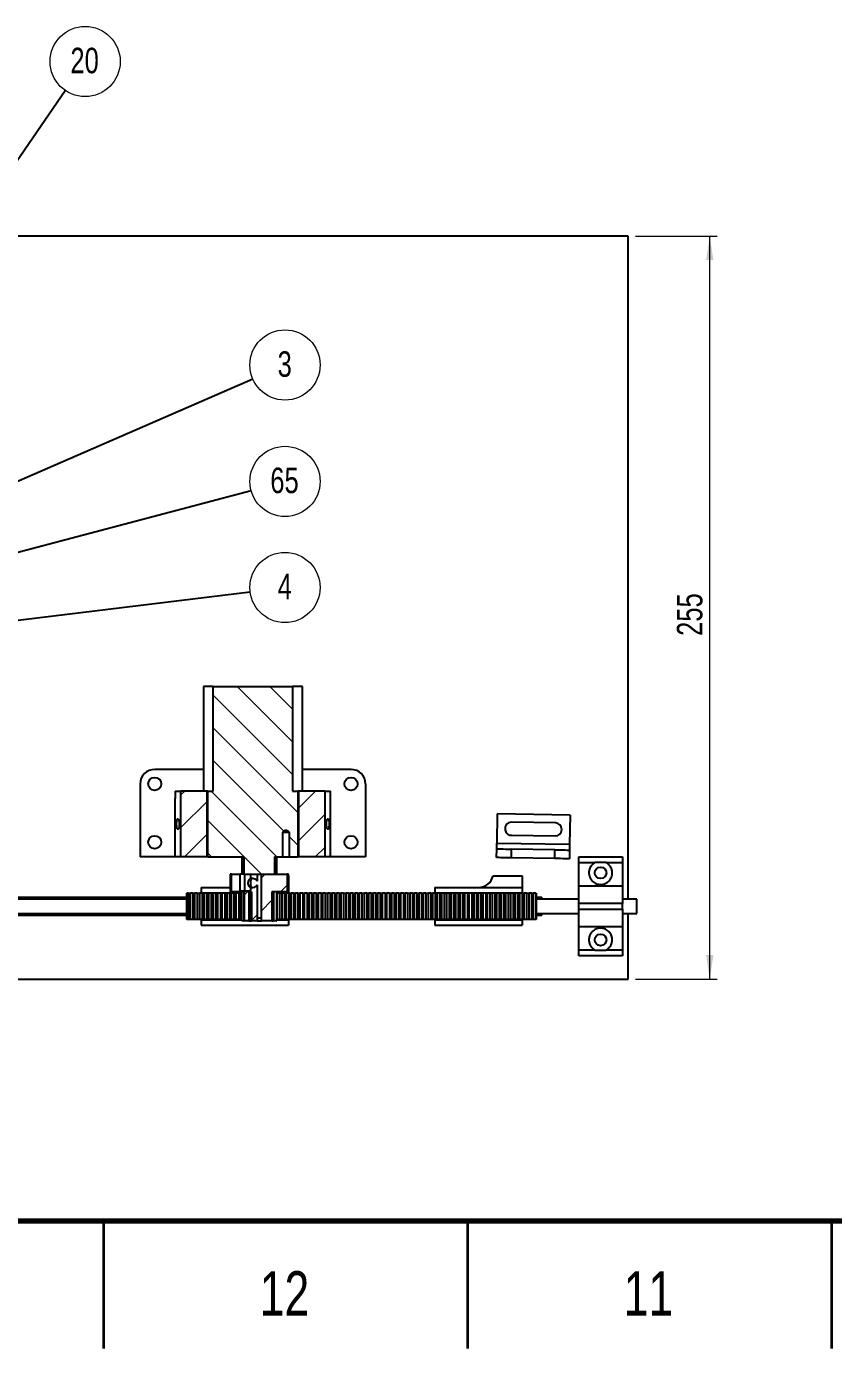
# Model space of a CAD drawing. Header units: millimetres. Extents: x 2 to 839, y 2 to 592.
# Drawn here: x 209.9 to 320.8, y 2.5 to 184 of the extents above; entities that cross this region are included whole.
import ezdxf

# ---------------------------------------------------------------- set-up
doc = ezdxf.new("R2010")
doc.units = ezdxf.units.MM
doc.styles.add('SLDTEXTSTYLE0', font='TXT', dxfattribs={"width": 0.75})
doc.dimstyles.new('SLDDIMSTYLE0', dxfattribs={"dimtxt": 0.18, "dimasz": 1.016, "dimexe": 0, "dimexo": 0.0625, "dimgap": 0, "dimtad": 0, "dimtih": 1, "dimtoh": 1, "dimdec": 0, "dimrnd": 1e-09, "dimzin": 0, "dimdsep": 46, "dimtxsty": 'Standard', "dimblk1": 'DOT', "dimblk2": 'DOT', "dimsah": 1, "dimcen": 0.09, "dimadec": 0, "dimazin": 0, "dimtfac": 1.016, "dimtdec": 0, "dimtofl": 0, "dimtmove": 0, "dimatfit": 3, "dimldrblk": 'DOT', "dimfxl": 1, "dimfrac": 2, "dimtolj": 1, "dimtzin": 0, "dimarcsym": 0})
doc.dimstyles.new('SLDDIMSTYLE1', dxfattribs={"dimtxt": 0.18, "dimasz": 3.302, "dimexe": 0, "dimexo": 0.0625, "dimgap": 0, "dimtad": 0, "dimtih": 1, "dimtoh": 1, "dimdec": 0, "dimrnd": 1e-09, "dimzin": 0, "dimdsep": 46, "dimtxsty": 'Standard', "dimsah": 1, "dimcen": 0.09, "dimadec": 0, "dimazin": 0, "dimtfac": 3.302, "dimtdec": 0, "dimtofl": 0, "dimtmove": 0, "dimatfit": 3, "dimfxl": 1, "dimfrac": 2, "dimtolj": 1, "dimtzin": 0, "dimarcsym": 0})
doc.dimstyles.new('SLDDIMSTYLE2', dxfattribs={"dimtxt": 3.5, "dimasz": 3.302, "dimexe": 0, "dimexo": 0.0625, "dimgap": 0.875, "dimtad": 1, "dimdec": 1, "dimlfac": 2.5, "dimrnd": 1e-09, "dimzin": 12, "dimdsep": 46, "dimtxsty": 'SLDTEXTSTYLE0', "dimsah": 1, "dimcen": 0.09, "dimadec": 0, "dimazin": 3, "dimtfac": 1, "dimtdec": 1, "dimtofl": 0, "dimtmove": 0, "dimatfit": 3, "dimfxl": 1, "dimfrac": 2, "dimtolj": 1, "dimtzin": 12, "dimarcsym": 0})

# ---------------------------------------------------------------- blocks, each defined once
blk = doc.blocks.new('_D_13')
at = {"color": 7, "linetype": 'Continuous', "lineweight": 18}
for p, q in [((293.59, 155.2), (304.79, 155.2)), ((303.79, 53.2), (303.79, 155.2)), ((293.59, 53.2), (304.79, 53.2))]:
    blk.add_line(p, q, dxfattribs=at)
for points in [[(303.79, 155.2), (303.29, 151.9), (304.3, 151.9)], [(303.79, 53.2), (304.3, 56.5), (303.29, 56.5)]]:
    blk.add_solid(points, dxfattribs=at)
at = {"color": 7, "linetype": 'Continuous', "lineweight": 18, "insert": (299.28, 100.32), "char_height": 3.5, "attachment_point": 1, "rotation": 90, "style": 'SLDTEXTSTYLE0'}
blk.add_mtext('255', dxfattribs=at)
blk = doc.blocks.new('SW_NOTE_63')
at = {"color": 0, "linetype": 'Continuous', "lineweight": 0}
blk.add_circle((4.42, 1.92), 4.82, dxfattribs=at)
at = {"color": 0, "linetype": 'Continuous', "lineweight": 0, "insert": (4.38, 3.8), "char_height": 3.5, "attachment_point": 2, "style": 'SLDTEXTSTYLE0'}
blk.add_mtext('3', dxfattribs=at)
blk = doc.blocks.new('SW_NOTE_64')
at = {"color": 0, "linetype": 'Continuous', "lineweight": 0}
blk.add_circle((4.78, 0.58), 4.82, dxfattribs=at)
at = {"color": 0, "linetype": 'Continuous', "lineweight": 0, "insert": (4.75, 2.47), "char_height": 3.5, "attachment_point": 2, "style": 'SLDTEXTSTYLE0'}
blk.add_mtext('4', dxfattribs=at)
blk = doc.blocks.new('SW_NOTE_68')
at = {"color": 0, "linetype": 'Continuous', "lineweight": 0}
blk.add_circle((4.66, 1.23), 4.82, dxfattribs=at)
at = {"color": 0, "linetype": 'Continuous', "lineweight": 0, "insert": (4.59, 3.12), "char_height": 3.5, "attachment_point": 2, "style": 'SLDTEXTSTYLE0'}
blk.add_mtext('65', dxfattribs=at)
blk = doc.blocks.new('_Dot')
at = {"color": 0, "linetype": 'ByBlock', "lineweight": -2}
blk.add_line((-0.5, 0), (-1, 0), dxfattribs=at)
at = {"color": 0, "linetype": 'ByBlock', "const_width": 0.5}
blk.add_lwpolyline([(-0.25, 0, 1), (0.25, 0, 1)], format="xyb", close=True, dxfattribs=at)
blk = doc.blocks.new('SW_NOTE_124')
at = {"color": 0, "linetype": 'Continuous', "lineweight": 0}
blk.add_circle((2.73, 3.97), 4.82, dxfattribs=at)
at = {"color": 0, "linetype": 'Continuous', "lineweight": 0, "insert": (2.66, 5.86), "char_height": 3.5, "attachment_point": 2, "style": 'SLDTEXTSTYLE0'}
blk.add_mtext('20', dxfattribs=at)

msp = doc.modelspace()

# ---------------------------------------------------------------- hatches: boundary and pattern name
at = {"linetype": 'Continuous', "lineweight": 18}
h = msp.add_hatch(dxfattribs=at)
h.set_pattern_fill('ANSI31', angle=90, style=0)
edge = h.paths.add_edge_path(flags=0)
edge.add_line((235.584, 93.4), (235.584, 79))
edge.add_line((235.584, 79), (234.851, 79))
edge.add_line((234.851, 79), (234.851, 70))
edge.add_line((234.851, 70), (239.841, 70))
edge.add_line((239.841, 70), (239.841, 67.6))
edge.add_line((239.841, 67.6), (243.993, 67.6))
edge.add_line((243.993, 67.6), (243.993, 70))
edge.add_line((243.993, 70), (245.1, 70))
edge.add_line((245.1, 70), (245.1, 73.4))
edge.add_spline(control_points=[(245.1, 73.4), (245.223, 73.472), (245.345, 73.55), (245.48, 73.596), (245.511, 73.607), (245.543, 73.614), (245.576, 73.614), (245.608, 73.615), (245.64, 73.608), (245.671, 73.598), (245.719, 73.582), (245.766, 73.56), (245.811, 73.536), (245.895, 73.494), (245.976, 73.447), (246.057, 73.4)], knot_values=[0.0000004, 0.0000004, 0.0000004, 0.0000004, 0.0010707, 0.0010707, 0.0010707, 0.0013125, 0.0013125, 0.0013125, 0.0015533, 0.0015533, 0.0015533, 0.0019351, 0.0019351, 0.0019351, 0.0026333, 0.0026333, 0.0026333, 0.0026333], weights=[1, 1, 1, 1, 1, 1, 1, 1, 1, 1, 1, 1, 1, 1, 1, 1], degree=3, periodic=0)
edge.add_line((246.057, 73.4), (246.057, 70))
edge.add_line((246.057, 70), (247.211, 70))
edge.add_line((247.211, 70), (247.211, 79))
edge.add_line((247.211, 79), (246.478, 79))
edge.add_line((246.478, 79), (246.478, 93.4))
edge.add_line((246.478, 93.4), (235.584, 93.4))
h = msp.add_hatch(dxfattribs=at)
h.set_pattern_fill('ANSI31', style=0)
h.paths.add_polyline_path([(234.756, 70), (234.756, 79), (231.157, 79), (231.157, 70)], flags=0)
h = msp.add_hatch(dxfattribs=at)
h.set_pattern_fill('ANSI31', style=0)
h.paths.add_polyline_path([(250.905, 70), (250.905, 79), (247.307, 79), (247.307, 70)], flags=0)
h = msp.add_hatch(dxfattribs=at)
h.set_pattern_fill('ANSI31', style=0)
edge = h.paths.add_edge_path(flags=0)
edge.add_line((239.841, 61.2), (240.472, 61.2))
edge.add_line((240.472, 61.2), (240.472, 65.2))
edge.add_line((240.472, 65.2), (240.864, 65.2))
edge.add_line((240.864, 65.2), (240.864, 61.2))
edge.add_line((240.864, 61.2), (241.622, 61.2))
edge.add_line((241.622, 61.2), (241.622, 66.148))
edge.add_ellipse((240.83, 66.4), major_axis=(0.862, 0), ratio=0.742419, start_angle=264.96584, end_angle=342.30258, ccw=False)
edge.add_line((240.774, 65.762), (240.774, 65.28))
edge.add_line((240.774, 65.28), (239.241, 65.28))
edge.add_line((239.241, 65.28), (239.241, 67.6))
edge.add_line((239.241, 67.6), (238.103, 67.6))
edge.add_line((238.103, 67.6), (238.103, 65.2))
edge.add_line((238.103, 65.2), (239.841, 65.2))
edge.add_line((239.841, 65.2), (239.841, 61.2))
h = msp.add_hatch(dxfattribs=at)
h.set_pattern_fill('ANSI31', style=0)
edge = h.paths.add_edge_path(flags=0)
edge.add_line((241.622, 66.653), (241.622, 67.6))
edge.add_line((241.622, 67.6), (240.774, 67.6))
edge.add_line((240.774, 67.6), (240.774, 67.039))
edge.add_ellipse((240.83, 66.4), major_axis=(0.862, 0), ratio=0.742419, start_angle=17.69742, end_angle=95.03416, ccw=False)
h = msp.add_hatch(dxfattribs=at)
h.set_pattern_fill('ANSI31', style=0)
h.paths.add_polyline_path([(243.649, 61.2), (243.649, 65.2), (245.731, 65.2), (245.731, 67.6), (242.212, 67.6), (242.212, 61.2)], flags=0)

# ---------------------------------------------------------------- linework, layer by layer
at = {"color": 7, "linetype": 'Continuous', "lineweight": 25}
for p, q in [((292.595, 155.2), (194.595, 155.2)), ((292.595, 64.2), (292.595, 155.2)), ((234.231, 93.4), (234.231, 79)), ((235.584, 93.4), (234.231, 93.4)), ((235.584, 93.4), (246.478, 93.4)), ((235.584, 79), (235.584, 93.4)), ((246.478, 93.4), (246.478, 79)), ((247.831, 93.4), (246.478, 93.4)), ((247.831, 79), (247.831, 93.4)), ((234.231, 82), (227.551, 82)), ((254.511, 82), (247.831, 82)), ((225.551, 80), (225.551, 70)), ((256.511, 80), (256.511, 70)), ((230.351, 79), (230.351, 78)), ((230.351, 79), (231.157, 79)), ((231.157, 70), (231.157, 79)), ((234.756, 79), (231.157, 79)), ((233.847, 79), (234.231, 79.041)), ((234.851, 79), (234.756, 79)), ((234.756, 70), (234.756, 79)), ((234.851, 70), (234.851, 79)), ((234.851, 79), (235.584, 79)), ((246.478, 79), (247.211, 79)), ((247.211, 79), (247.211, 70)), ((247.307, 79), (247.211, 79)), ((247.307, 79), (247.307, 70)), ((250.905, 79), (247.307, 79)), ((247.831, 79.045), (248.215, 79)), ((250.905, 79), (250.905, 70)), ((250.905, 79), (251.711, 79)), ((251.711, 78), (251.711, 79)), ((230.351, 70), (230.351, 78)), ((251.711, 70), (251.711, 78)), ((274.602, 75.888), (274.537, 71.889)), ((284.6, 75.727), (274.602, 75.888)), ((282.583, 74.66), (276.584, 74.756)), ((284.6, 75.727), (284.536, 71.728)), ((245.1, 73.4), (245.1, 70)), ((245.1, 73.4), (246.057, 73.4)), ((246.057, 70), (246.057, 73.4)), ((276.555, 72.957), (282.554, 72.86)), ((274.505, 69.889), (274.524, 71.089)), ((274.537, 71.889), (284.536, 71.728)), ((276.524, 71.057), (276.505, 69.857)), ((282.523, 70.96), (276.524, 71.057)), ((282.504, 69.76), (282.523, 70.96)), ((284.523, 70.928), (284.504, 69.728)), ((230.351, 70), (225.551, 70)), ((231.157, 70), (230.351, 70)), ((234.756, 70), (231.157, 70)), ((234.851, 70), (234.756, 70)), ((234.851, 70), (239.841, 70)), ((239.517, 70), (239.517, 67.6)), ((239.841, 67.6), (239.841, 70)), ((243.993, 70), (243.993, 67.6)), ((243.993, 70), (245.1, 70)), ((244.317, 67.6), (244.317, 70)), ((245.1, 70), (246.057, 70)), ((246.057, 70), (247.211, 70)), ((247.307, 70), (247.211, 70)), ((250.905, 70), (247.307, 70)), ((251.711, 70), (250.905, 70)), ((256.511, 70), (251.711, 70)), ((282.504, 69.76), (276.505, 69.857)), ((285.795, 70), (291.795, 70)), ((285.795, 69.2), (285.795, 70)), ((285.795, 69.2), (288.02, 69.2)), ((285.795, 66), (285.795, 69.2)), ((289.569, 69.2), (288.02, 69.2)), ((289.569, 69.2), (291.795, 69.2)), ((291.795, 70), (291.795, 69.2)), ((291.795, 69.2), (291.795, 66)), ((237.917, 67.6), (237.917, 65.2)), ((238.103, 67.6), (237.917, 67.6)), ((238.103, 65.2), (238.103, 67.6)), ((238.103, 67.6), (239.241, 67.6)), ((239.241, 67.6), (239.241, 65.28)), ((239.641, 67.6), (239.241, 67.6)), ((239.841, 67.6), (239.641, 67.6)), ((239.841, 67.6), (243.993, 67.6)), ((239.929, 65.28), (239.929, 67.6)), ((240.774, 67.039), (240.774, 67.6)), ((240.774, 67.6), (241.622, 67.6)), ((241.622, 67.6), (241.622, 66.653)), ((242.212, 61.2), (242.212, 67.6)), ((242.212, 67.6), (245.731, 67.6)), ((245.731, 67.6), (245.731, 65.2)), ((245.917, 67.6), (245.731, 67.6)), ((245.917, 65.2), (245.917, 67.6)), ((245.917, 67.4), (245.939, 67.4)), ((245.939, 67.4), (245.939, 65.8)), ((274.019, 67.4), (278.019, 67.4)), ((278.019, 67.4), (278.019, 65.8)), ((233.939, 65.8), (237.917, 65.8)), ((233.939, 65.8), (233.939, 65.04)), ((240.774, 65.28), (240.774, 65.762)), ((241.622, 66.148), (241.622, 61.2)), ((245.917, 65.8), (245.939, 65.8)), ((245.939, 65.8), (245.939, 65.04)), ((266.019, 65.8), (266.019, 65.04)), ((266.019, 65.8), (278.019, 65.8)), ((278.019, 65.8), (278.019, 65.04)), ((285.795, 66), (291.795, 66)), ((285.795, 63.6), (285.795, 66)), ((291.795, 66), (291.795, 63.6)), ((231.939, 64.4), (198.595, 64.4)), ((231.939, 64.2), (198.595, 64.2)), ((231.939, 61.4), (231.939, 65)), ((232.134, 65), (231.939, 65)), ((232.134, 65), (232.134, 61.4)), ((232.134, 65), (232.471, 65)), ((232.471, 61.4), (232.471, 65)), ((232.798, 65), (232.471, 65)), ((232.798, 65), (232.798, 61.4)), ((232.798, 65), (233.063, 65)), ((233.063, 61.4), (233.063, 65)), ((233.39, 65), (233.063, 65)), ((233.39, 65), (233.39, 61.4)), ((233.39, 65), (233.727, 65)), ((233.727, 61.4), (233.727, 65)), ((234.055, 65), (233.727, 65)), ((233.939, 65.04), (239.52, 65.04)), ((233.939, 65), (233.939, 65.04)), ((234.055, 65), (234.055, 61.4)), ((234.055, 65), (234.319, 65)), ((234.319, 61.4), (234.319, 65)), ((234.647, 65), (234.319, 65)), ((234.647, 65), (234.647, 61.4)), ((234.647, 65), (234.984, 65)), ((234.984, 61.4), (234.984, 65)), ((235.312, 65), (234.984, 65)), ((235.312, 65), (235.312, 61.4)), ((235.312, 65), (235.576, 65)), ((235.576, 61.4), (235.576, 65)), ((235.904, 65), (235.576, 65)), ((235.904, 65), (235.904, 61.4)), ((235.904, 65), (236.241, 65)), ((236.241, 61.4), (236.241, 65)), ((236.568, 65), (236.241, 65)), ((236.568, 65), (236.568, 61.4)), ((236.568, 65), (236.833, 65)), ((236.833, 61.4), (236.833, 65)), ((237.16, 65), (236.833, 65)), ((237.16, 65), (237.16, 61.4)), ((237.16, 65), (237.497, 65)), ((237.497, 61.4), (237.497, 65)), ((237.825, 65), (237.497, 65)), ((237.825, 65), (237.825, 61.4)), ((237.825, 65), (238.089, 65)), ((237.917, 65.2), (238.103, 65.2)), ((238.089, 61.4), (238.089, 65)), ((238.417, 65), (238.089, 65)), ((239.841, 65.2), (238.103, 65.2)), ((238.417, 65), (238.417, 61.4)), ((238.417, 65), (238.754, 65)), ((238.754, 61.4), (238.754, 65)), ((239.082, 65), (238.754, 65)), ((239.082, 65), (239.082, 61.4)), ((239.082, 65), (239.346, 65)), ((240.774, 65.28), (239.241, 65.28)), ((239.346, 61.4), (239.346, 65)), ((239.52, 65), (239.346, 65)), ((239.52, 61.2), (239.52, 65.2)), ((239.774, 65.2), (239.774, 61.2)), ((239.841, 65.2), (239.841, 61.2)), ((240.864, 65.2), (240.472, 65.2)), ((240.472, 65.2), (240.472, 61.2)), ((240.727, 65.2), (240.727, 61.2)), ((240.864, 65.2), (240.864, 61.2)), ((243.649, 65.2), (243.649, 61.2)), ((245.731, 65.2), (243.649, 65.2)), ((243.847, 65.2), (243.847, 61.2)), ((244.286, 65.2), (244.286, 61.2)), ((244.314, 61.2), (244.314, 65.2)), ((244.314, 65.04), (245.939, 65.04)), ((244.314, 65), (244.372, 65)), ((244.372, 61.4), (244.372, 65)), ((244.7, 65), (244.372, 65)), ((244.7, 65), (244.7, 61.4)), ((244.7, 65), (245.037, 65)), ((245.037, 61.4), (245.037, 65)), ((245.365, 65), (245.037, 65)), ((245.365, 65), (245.365, 61.4)), ((245.365, 65), (245.629, 65)), ((245.629, 61.4), (245.629, 65)), ((245.957, 65), (245.629, 65)), ((245.731, 65.2), (245.917, 65.2)), ((245.939, 65), (245.939, 65.04)), ((245.957, 65), (245.957, 61.4)), ((245.957, 65), (246.294, 65)), ((246.294, 61.4), (246.294, 65)), ((246.621, 65), (246.294, 65)), ((246.621, 65), (246.621, 61.4)), ((246.621, 65), (246.886, 65)), ((246.886, 61.4), (246.886, 65)), ((247.213, 65), (246.886, 65)), ((247.213, 65), (247.213, 61.4)), ((247.213, 65), (247.55, 65)), ((247.55, 61.4), (247.55, 65)), ((247.878, 65), (247.55, 65)), ((247.878, 65), (247.878, 61.4)), ((247.878, 65), (248.142, 65)), ((248.142, 61.4), (248.142, 65)), ((248.47, 65), (248.142, 65)), ((248.47, 65), (248.47, 61.4)), ((248.47, 65), (248.807, 65)), ((248.807, 61.4), (248.807, 65)), ((249.135, 65), (248.807, 65)), ((249.135, 65), (249.135, 61.4)), ((249.135, 65), (249.399, 65)), ((249.399, 61.4), (249.399, 65)), ((249.727, 65), (249.399, 65)), ((249.727, 65), (249.727, 61.4)), ((249.727, 65), (250.064, 65)), ((250.064, 61.4), (250.064, 65)), ((250.391, 65), (250.064, 65)), ((250.391, 65), (250.391, 61.4)), ((250.391, 65), (250.656, 65)), ((250.656, 61.4), (250.656, 65)), ((250.983, 65), (250.656, 65)), ((250.983, 65), (250.983, 61.4)), ((250.983, 65), (251.32, 65)), ((251.32, 61.4), (251.32, 65)), ((251.648, 65), (251.32, 65)), ((251.648, 65), (251.648, 61.4)), ((251.648, 65), (251.912, 65)), ((251.912, 61.4), (251.912, 65)), ((252.24, 65), (251.912, 65)), ((252.24, 65), (252.24, 61.4)), ((252.24, 65), (252.577, 65)), ((252.577, 61.4), (252.577, 65)), ((252.905, 65), (252.577, 65)), ((252.905, 65), (252.905, 61.4)), ((252.905, 65), (253.169, 65)), ((253.169, 61.4), (253.169, 65)), ((253.496, 65), (253.169, 65)), ((253.496, 65), (253.496, 61.4)), ((253.496, 65), (253.834, 65)), ((253.834, 61.4), (253.834, 65)), ((254.161, 65), (253.834, 65)), ((254.161, 65), (254.161, 61.4)), ((254.161, 65), (254.426, 65)), ((254.426, 61.4), (254.426, 65)), ((254.753, 65), (254.426, 65)), ((254.753, 65), (254.753, 61.4)), ((254.753, 65), (255.09, 65)), ((255.09, 61.4), (255.09, 65)), ((255.418, 65), (255.09, 65)), ((255.418, 65), (255.418, 61.4)), ((255.418, 65), (255.682, 65)), ((255.682, 61.4), (255.682, 65)), ((256.01, 65), (255.682, 65)), ((256.01, 65), (256.01, 61.4)), ((256.01, 65), (256.347, 65)), ((256.347, 61.4), (256.347, 65)), ((256.674, 65), (256.347, 65)), ((256.674, 65), (256.674, 61.4)), ((256.674, 65), (256.939, 65)), ((256.939, 61.4), (256.939, 65)), ((257.266, 65), (256.939, 65)), ((257.266, 65), (257.266, 61.4)), ((257.266, 65), (257.604, 65)), ((257.604, 61.4), (257.604, 65)), ((257.931, 65), (257.604, 65)), ((257.931, 65), (257.931, 61.4)), ((257.931, 65), (258.195, 65)), ((258.195, 61.4), (258.195, 65)), ((258.523, 65), (258.195, 65)), ((258.523, 65), (258.523, 61.4)), ((258.523, 65), (258.86, 65)), ((258.86, 61.4), (258.86, 65)), ((259.188, 65), (258.86, 65)), ((259.188, 65), (259.188, 61.4)), ((259.188, 65), (259.452, 65)), ((259.452, 61.4), (259.452, 65)), ((259.78, 65), (259.452, 65)), ((259.78, 65), (259.78, 61.4)), ((259.78, 65), (260.117, 65)), ((260.117, 61.4), (260.117, 65)), ((260.444, 65), (260.117, 65)), ((260.444, 65), (260.444, 61.4)), ((260.444, 65), (260.709, 65)), ((260.709, 61.4), (260.709, 65)), ((261.036, 65), (260.709, 65)), ((261.036, 65), (261.036, 61.4)), ((261.036, 65), (261.373, 65)), ((261.373, 61.4), (261.373, 65)), ((261.701, 65), (261.373, 65)), ((261.701, 65), (261.701, 61.4)), ((261.701, 65), (261.965, 65)), ((261.965, 61.4), (261.965, 65)), ((262.293, 65), (261.965, 65)), ((262.293, 65), (262.293, 61.4)), ((262.293, 65), (262.63, 65)), ((262.63, 61.4), (262.63, 65)), ((262.958, 65), (262.63, 65)), ((262.958, 65), (262.958, 61.4)), ((262.958, 65), (263.222, 65)), ((263.222, 61.4), (263.222, 65)), ((263.55, 65), (263.222, 65)), ((263.55, 65), (263.55, 61.4)), ((263.55, 65), (263.887, 65)), ((263.887, 61.4), (263.887, 65)), ((264.214, 65), (263.887, 65)), ((264.214, 65), (264.214, 61.4)), ((264.214, 65), (264.479, 65)), ((264.479, 61.4), (264.479, 65)), ((264.806, 65), (264.479, 65)), ((264.806, 65), (264.806, 61.4)), ((264.806, 65), (265.143, 65)), ((265.143, 61.4), (265.143, 65)), ((265.471, 65), (265.143, 65)), ((265.471, 65), (265.471, 61.4)), ((265.471, 65), (265.735, 65)), ((265.735, 61.4), (265.735, 65)), ((266.063, 65), (265.735, 65)), ((266.019, 65.04), (278.019, 65.04)), ((266.019, 65), (266.019, 65.04)), ((266.063, 65), (266.063, 61.4)), ((266.063, 65), (266.4, 65)), ((266.4, 61.4), (266.4, 65)), ((266.728, 65), (266.4, 65)), ((266.728, 65), (266.728, 61.4)), ((266.728, 65), (266.992, 65)), ((266.992, 61.4), (266.992, 65)), ((267.32, 65), (266.992, 65)), ((267.32, 65), (267.32, 61.4)), ((267.32, 65), (267.657, 65)), ((267.657, 61.4), (267.657, 65)), ((267.984, 65), (267.657, 65)), ((267.984, 65), (267.984, 61.4)), ((267.984, 65), (268.249, 65)), ((268.249, 61.4), (268.249, 65)), ((268.576, 65), (268.249, 65)), ((268.576, 65), (268.576, 61.4)), ((268.576, 65), (268.913, 65)), ((268.913, 61.4), (268.913, 65)), ((269.241, 65), (268.913, 65)), ((269.241, 65), (269.241, 61.4)), ((269.241, 65), (269.505, 65)), ((269.505, 61.4), (269.505, 65)), ((269.833, 65), (269.505, 65)), ((269.833, 65), (269.833, 61.4)), ((269.833, 65), (270.17, 65)), ((270.17, 61.4), (270.17, 65)), ((270.498, 65), (270.17, 65)), ((270.498, 65), (270.498, 61.4)), ((270.498, 65), (270.762, 65)), ((270.762, 61.4), (270.762, 65)), ((271.089, 65), (270.762, 65)), ((271.089, 65), (271.089, 61.4)), ((271.089, 65), (271.427, 65)), ((271.427, 61.4), (271.427, 65)), ((271.754, 65), (271.427, 65)), ((271.754, 65), (271.754, 61.4)), ((271.754, 65), (272.019, 65)), ((272.019, 61.4), (272.019, 65)), ((272.346, 65), (272.019, 65)), ((272.346, 65), (272.346, 61.4)), ((272.346, 65), (272.683, 65)), ((272.683, 61.4), (272.683, 65)), ((273.011, 65), (272.683, 65)), ((273.011, 65), (273.011, 61.4)), ((273.011, 65), (273.275, 65)), ((273.275, 61.4), (273.275, 65)), ((273.603, 65), (273.275, 65)), ((273.603, 65), (273.603, 61.4)), ((273.603, 65), (273.94, 65)), ((273.94, 61.4), (273.94, 65)), ((274.267, 65), (273.94, 65)), ((274.267, 65), (274.267, 61.4)), ((274.267, 65), (274.532, 65)), ((274.532, 61.4), (274.532, 65)), ((274.859, 65), (274.532, 65)), ((274.859, 65), (274.859, 61.4)), ((274.859, 65), (275.197, 65)), ((275.197, 61.4), (275.197, 65)), ((275.524, 65), (275.197, 65)), ((275.524, 65), (275.524, 61.4)), ((275.524, 65), (275.788, 65)), ((275.788, 61.4), (275.788, 65)), ((276.116, 65), (275.788, 65)), ((276.116, 65), (276.116, 61.4)), ((276.116, 65), (276.453, 65)), ((276.453, 61.4), (276.453, 65)), ((276.781, 65), (276.453, 65)), ((276.781, 65), (276.781, 61.4)), ((276.781, 65), (277.045, 65)), ((277.045, 61.4), (277.045, 65)), ((277.373, 65), (277.045, 65)), ((277.373, 65), (277.373, 61.4)), ((277.373, 65), (277.71, 65)), ((277.71, 61.4), (277.71, 65)), ((278.037, 65), (277.71, 65)), ((278.019, 65), (278.019, 65.04)), ((278.037, 65), (278.037, 61.4)), ((278.037, 65), (278.302, 65)), ((278.302, 61.4), (278.302, 65)), ((278.629, 65), (278.302, 65)), ((278.629, 65), (278.629, 61.4)), ((278.629, 65), (278.966, 65)), ((278.966, 61.4), (278.966, 65)), ((279.294, 65), (278.966, 65)), ((279.294, 65), (279.294, 61.4)), ((279.294, 65), (279.558, 65)), ((279.558, 61.4), (279.558, 65)), ((279.886, 65), (279.558, 65)), ((279.886, 65), (279.886, 61.4)), ((279.886, 65), (279.939, 65)), ((279.939, 65), (279.939, 61.4)), ((280.739, 64.4), (279.939, 64.4)), ((285.795, 64.2), (279.939, 64.2)), ((280.739, 64.4), (280.739, 64.2)), ((291.795, 63.6), (285.795, 63.6)), ((285.795, 62.8), (285.795, 63.6)), ((293.795, 64.2), (291.795, 64.2)), ((291.795, 62.8), (291.795, 63.6)), ((293.795, 62.2), (293.795, 64.2)), ((198.595, 62.2), (231.939, 62.2)), ((198.595, 62), (231.939, 62)), ((279.939, 62.2), (285.795, 62.2)), ((279.939, 62), (280.739, 62)), ((280.739, 62.2), (280.739, 62)), ((285.795, 62.8), (291.795, 62.8)), ((285.795, 60.4), (285.795, 62.8)), ((291.795, 62.8), (291.795, 60.4)), ((291.795, 62.2), (293.795, 62.2)), ((292.595, 53.2), (292.595, 62.2)), ((232.134, 61.4), (231.939, 61.4)), ((232.471, 61.4), (232.134, 61.4)), ((232.798, 61.4), (232.471, 61.4)), ((233.063, 61.4), (232.798, 61.4)), ((233.39, 61.4), (233.063, 61.4)), ((233.727, 61.4), (233.39, 61.4)), ((234.055, 61.4), (233.727, 61.4)), ((233.939, 61.36), (233.939, 61.4)), ((233.939, 61.36), (239.52, 61.36)), ((233.939, 61.36), (233.939, 60.6)), ((233.939, 60.6), (245.939, 60.6)), ((234.319, 61.4), (234.055, 61.4)), ((234.647, 61.4), (234.319, 61.4)), ((234.984, 61.4), (234.647, 61.4)), ((235.312, 61.4), (234.984, 61.4)), ((235.576, 61.4), (235.312, 61.4)), ((235.904, 61.4), (235.576, 61.4)), ((236.241, 61.4), (235.904, 61.4)), ((236.568, 61.4), (236.241, 61.4)), ((236.833, 61.4), (236.568, 61.4)), ((237.16, 61.4), (236.833, 61.4)), ((237.497, 61.4), (237.16, 61.4)), ((237.825, 61.4), (237.497, 61.4)), ((238.089, 61.4), (237.825, 61.4)), ((238.417, 61.4), (238.089, 61.4)), ((238.754, 61.4), (238.417, 61.4)), ((239.082, 61.4), (238.754, 61.4)), ((239.346, 61.4), (239.082, 61.4)), ((239.52, 61.4), (239.346, 61.4)), ((239.774, 61.2), (239.52, 61.2)), ((239.774, 61.2), (239.841, 61.2)), ((240.472, 61.2), (239.841, 61.2)), ((240.472, 61.2), (240.727, 61.2)), ((240.727, 61.2), (240.864, 61.2)), ((241.622, 61.2), (240.864, 61.2)), ((242.212, 61.6), (241.622, 61.6)), ((241.622, 61.2), (242.212, 61.2)), ((243.649, 61.2), (242.212, 61.2)), ((243.649, 61.2), (243.847, 61.2)), ((244.286, 61.2), (243.847, 61.2)), ((244.286, 61.2), (244.314, 61.2)), ((244.372, 61.4), (244.314, 61.4)), ((244.314, 61.36), (245.939, 61.36)), ((244.7, 61.4), (244.372, 61.4)), ((245.037, 61.4), (244.7, 61.4)), ((245.365, 61.4), (245.037, 61.4)), ((245.629, 61.4), (245.365, 61.4)), ((245.957, 61.4), (245.629, 61.4)), ((245.939, 61.36), (245.939, 61.4)), ((245.939, 61.36), (245.939, 60.6)), ((246.294, 61.4), (245.957, 61.4)), ((246.621, 61.4), (246.294, 61.4)), ((246.886, 61.4), (246.621, 61.4)), ((247.213, 61.4), (246.886, 61.4)), ((247.55, 61.4), (247.213, 61.4)), ((247.878, 61.4), (247.55, 61.4)), ((248.142, 61.4), (247.878, 61.4)), ((248.47, 61.4), (248.142, 61.4)), ((248.807, 61.4), (248.47, 61.4)), ((249.135, 61.4), (248.807, 61.4)), ((249.399, 61.4), (249.135, 61.4)), ((249.727, 61.4), (249.399, 61.4)), ((250.064, 61.4), (249.727, 61.4)), ((250.391, 61.4), (250.064, 61.4)), ((250.656, 61.4), (250.391, 61.4)), ((250.983, 61.4), (250.656, 61.4)), ((251.32, 61.4), (250.983, 61.4)), ((251.648, 61.4), (251.32, 61.4)), ((251.912, 61.4), (251.648, 61.4)), ((252.24, 61.4), (251.912, 61.4)), ((252.577, 61.4), (252.24, 61.4)), ((252.905, 61.4), (252.577, 61.4)), ((253.169, 61.4), (252.905, 61.4)), ((253.496, 61.4), (253.169, 61.4)), ((253.834, 61.4), (253.496, 61.4)), ((254.161, 61.4), (253.834, 61.4)), ((254.426, 61.4), (254.161, 61.4)), ((254.753, 61.4), (254.426, 61.4)), ((255.09, 61.4), (254.753, 61.4)), ((255.418, 61.4), (255.09, 61.4)), ((255.682, 61.4), (255.418, 61.4)), ((256.01, 61.4), (255.682, 61.4)), ((256.347, 61.4), (256.01, 61.4)), ((256.674, 61.4), (256.347, 61.4)), ((256.939, 61.4), (256.674, 61.4)), ((257.266, 61.4), (256.939, 61.4)), ((257.604, 61.4), (257.266, 61.4)), ((257.931, 61.4), (257.604, 61.4)), ((258.195, 61.4), (257.931, 61.4)), ((258.523, 61.4), (258.195, 61.4)), ((258.86, 61.4), (258.523, 61.4)), ((259.188, 61.4), (258.86, 61.4)), ((259.452, 61.4), (259.188, 61.4)), ((259.78, 61.4), (259.452, 61.4)), ((260.117, 61.4), (259.78, 61.4)), ((260.444, 61.4), (260.117, 61.4)), ((260.709, 61.4), (260.444, 61.4)), ((261.036, 61.4), (260.709, 61.4)), ((261.373, 61.4), (261.036, 61.4)), ((261.701, 61.4), (261.373, 61.4)), ((261.965, 61.4), (261.701, 61.4)), ((262.293, 61.4), (261.965, 61.4)), ((262.63, 61.4), (262.293, 61.4)), ((262.958, 61.4), (262.63, 61.4)), ((263.222, 61.4), (262.958, 61.4)), ((263.55, 61.4), (263.222, 61.4)), ((263.887, 61.4), (263.55, 61.4)), ((264.214, 61.4), (263.887, 61.4)), ((264.479, 61.4), (264.214, 61.4)), ((264.806, 61.4), (264.479, 61.4)), ((265.143, 61.4), (264.806, 61.4)), ((265.471, 61.4), (265.143, 61.4)), ((265.735, 61.4), (265.471, 61.4)), ((266.063, 61.4), (265.735, 61.4)), ((266.019, 61.36), (266.019, 61.4)), ((266.019, 61.36), (278.019, 61.36)), ((266.019, 61.36), (266.019, 60.6)), ((266.019, 60.6), (278.019, 60.6)), ((266.4, 61.4), (266.063, 61.4)), ((266.728, 61.4), (266.4, 61.4)), ((266.992, 61.4), (266.728, 61.4)), ((267.32, 61.4), (266.992, 61.4)), ((267.657, 61.4), (267.32, 61.4)), ((267.984, 61.4), (267.657, 61.4)), ((268.249, 61.4), (267.984, 61.4)), ((268.576, 61.4), (268.249, 61.4)), ((268.913, 61.4), (268.576, 61.4)), ((269.241, 61.4), (268.913, 61.4)), ((269.505, 61.4), (269.241, 61.4)), ((269.833, 61.4), (269.505, 61.4)), ((270.17, 61.4), (269.833, 61.4)), ((270.498, 61.4), (270.17, 61.4)), ((270.762, 61.4), (270.498, 61.4)), ((271.089, 61.4), (270.762, 61.4)), ((271.427, 61.4), (271.089, 61.4)), ((271.754, 61.4), (271.427, 61.4)), ((272.019, 61.4), (271.754, 61.4)), ((272.346, 61.4), (272.019, 61.4)), ((272.683, 61.4), (272.346, 61.4)), ((273.011, 61.4), (272.683, 61.4)), ((273.275, 61.4), (273.011, 61.4)), ((273.603, 61.4), (273.275, 61.4)), ((273.94, 61.4), (273.603, 61.4)), ((274.267, 61.4), (273.94, 61.4)), ((274.532, 61.4), (274.267, 61.4)), ((274.859, 61.4), (274.532, 61.4)), ((275.197, 61.4), (274.859, 61.4)), ((275.524, 61.4), (275.197, 61.4)), ((275.788, 61.4), (275.524, 61.4)), ((276.116, 61.4), (275.788, 61.4)), ((276.453, 61.4), (276.116, 61.4)), ((276.781, 61.4), (276.453, 61.4)), ((277.045, 61.4), (276.781, 61.4)), ((277.373, 61.4), (277.045, 61.4)), ((277.71, 61.4), (277.373, 61.4)), ((278.037, 61.4), (277.71, 61.4)), ((278.019, 61.36), (278.019, 61.4)), ((278.019, 61.36), (278.019, 60.6)), ((278.302, 61.4), (278.037, 61.4)), ((278.629, 61.4), (278.302, 61.4)), ((278.966, 61.4), (278.629, 61.4)), ((279.294, 61.4), (278.966, 61.4)), ((279.558, 61.4), (279.294, 61.4)), ((279.886, 61.4), (279.558, 61.4)), ((279.939, 61.4), (279.886, 61.4)), ((291.795, 60.4), (285.795, 60.4)), ((285.795, 57.2), (285.795, 60.4)), ((291.795, 60.4), (291.795, 57.2)), ((288.02, 57.2), (285.795, 57.2)), ((285.795, 56.4), (285.795, 57.2)), ((291.795, 56.4), (285.795, 56.4)), ((288.02, 57.2), (289.569, 57.2)), ((291.795, 57.2), (289.569, 57.2)), ((291.795, 57.2), (291.795, 56.4)), ((149.395, 53.2), (292.595, 53.2))]:
    msp.add_line(p, q, dxfattribs=at)
at = {"color": 7, "linetype": 'Continuous', "lineweight": 70}
msp.add_line((821, 20), (20, 20), dxfattribs=at)
at = {"color": 7, "linetype": 'Continuous', "lineweight": 35}
for p, q in [((220.5, 20), (220.5, 2.5)), ((270.5, 20), (270.5, 2.5)), ((320.5, 20), (320.5, 2.5))]:
    msp.add_line(p, q, dxfattribs=at)
at = {"color": 7, "linetype": 'Continuous', "lineweight": 25, "flags": 128}
for points in [[(274.524, 71.089), (274.525, 71.104), (274.525, 71.15), (274.527, 71.224), (274.528, 71.323), (274.53, 71.445), (274.532, 71.583), (274.535, 71.733), (274.537, 71.889)], [(274.524, 71.089), (274.563, 71.088), (274.677, 71.087), (274.861, 71.084), (275.11, 71.08), (275.413, 71.075), (275.759, 71.069), (276.134, 71.063), (276.524, 71.057)], [(282.523, 70.96), (282.913, 70.954), (283.289, 70.948), (283.634, 70.942), (283.937, 70.937), (284.186, 70.933), (284.371, 70.93), (284.485, 70.928), (284.523, 70.928)], [(284.536, 71.728), (284.533, 71.572), (284.531, 71.422), (284.529, 71.283), (284.527, 71.162), (284.525, 71.063), (284.524, 70.989), (284.523, 70.943), (284.523, 70.928)], [(276.505, 69.857), (276.115, 69.863), (275.74, 69.869), (275.394, 69.875), (275.091, 69.88), (274.842, 69.884), (274.657, 69.887), (274.543, 69.889), (274.505, 69.889)], [(284.504, 69.728), (284.465, 69.729), (284.352, 69.73), (284.167, 69.733), (283.918, 69.737), (283.615, 69.742), (283.269, 69.748), (282.894, 69.754), (282.504, 69.76)], [(240.774, 67.039), (240.602, 66.979), (240.458, 66.838), (240.363, 66.636), (240.33, 66.4), (240.363, 66.165), (240.458, 65.963), (240.602, 65.822), (240.774, 65.762)]]:
    msp.add_lwpolyline(points, dxfattribs=at)
at = {"color": 7, "linetype": 'Continuous', "lineweight": 25}
for centre, radius in [((227.551, 80), 0.9), ((254.511, 80), 0.9), ((227.551, 72), 0.9), ((254.511, 72), 0.9), ((288.795, 67.8), 0.8), ((288.795, 58.6), 0.8)]:
    msp.add_circle(centre, radius, dxfattribs=at)
for centre, radius, start, end in [((227.551, 80), 2, 90, 180), ((254.511, 80), 2, 0, 90), ((276.569, 73.856), 0.9, 89.07611, 269.07611), ((282.568, 73.76), 0.9, 269.07611, 89.07611), ((272.06, 67.8), 2, 270, 348.46304)]:
    msp.add_arc(centre, radius, start, end, dxfattribs=at)
for start_param, end_param in [(0.4059287, 1.6361027), (4.6470826, 5.8772566)]:
    msp.add_ellipse((240.83, 66.4), major_axis=(0.862, 0), ratio=0.742419, start_param=start_param, end_param=end_param, dxfattribs=at)
for points, knots in [([(230.918, 74.5), (230.916, 74.579), (230.911, 74.736), (230.873, 74.946), (230.819, 75.105), (230.756, 75.196), (230.693, 75.209), (230.638, 75.142), (230.595, 75.003), (230.567, 74.807), (230.554, 74.577), (230.557, 74.338), (230.575, 74.118), (230.609, 73.94), (230.657, 73.825), (230.716, 73.787), (230.779, 73.829), (230.84, 73.946), (230.888, 74.126), (230.915, 74.321), (230.917, 74.45), (230.918, 74.5)], [0, 0, 0, 0, 0.0536099, 0.1072171, 0.160897, 0.2146242, 0.2682727, 0.3218398, 0.3754488, 0.4291583, 0.4828698, 0.5364824, 0.590048, 0.6436937, 0.69742, 0.7511027, 0.8046847, 0.8582667, 0.9119485, 0.9656755, 1, 1, 1, 1]), ([(251.506, 74.5), (251.505, 74.579), (251.502, 74.736), (251.478, 74.946), (251.439, 75.105), (251.388, 75.196), (251.327, 75.209), (251.263, 75.142), (251.205, 75.003), (251.162, 74.807), (251.141, 74.577), (251.146, 74.338), (251.175, 74.118), (251.225, 73.94), (251.286, 73.825), (251.349, 73.787), (251.408, 73.829), (251.455, 73.946), (251.488, 74.126), (251.504, 74.321), (251.506, 74.45), (251.506, 74.5)], [0, 0, 0, 0, 0.0536099, 0.1072173, 0.1608971, 0.2146241, 0.2682727, 0.3218395, 0.3754486, 0.4291581, 0.4828697, 0.5364824, 0.5900477, 0.6436935, 0.6974195, 0.7511024, 0.8046848, 0.858267, 0.9119483, 0.9656755, 1, 1, 1, 1]), ([(246.057, 73.4), (245.976, 73.447), (245.85, 73.519), (245.691, 73.597), (245.575, 73.622), (245.37, 73.571), (245.221, 73.477), (245.1, 73.4)], [0, 0, 0, 0, 0.2662952, 0.4117778, 0.5030099, 0.5947099, 1, 1, 1, 1]), ([(288.02, 69.2), (288.02, 69.2), (287.863, 69.113), (287.58, 68.887), (287.3, 68.441), (287.179, 67.959), (287.206, 67.441), (287.426, 66.892), (287.8, 66.51), (288.192, 66.306), (288.473, 66.226), (288.716, 66.197), (288.948, 66.202), (289.238, 66.251), (289.652, 66.413), (290.066, 66.759), (290.35, 67.301), (290.425, 67.871), (290.307, 68.409), (290.015, 68.892), (289.721, 69.096), (289.569, 69.2)], [0, 0, 0, 0, 0.0000932, 0.0556152, 0.109832, 0.161558, 0.2141648, 0.2882382, 0.3853065, 0.4359057, 0.4703061, 0.492214, 0.5142852, 0.5403696, 0.5901953, 0.6887055, 0.7675159, 0.8286545, 0.8901644, 0.9435443, 1, 1, 1, 1]), ([(240.949, 65.8), (240.935, 65.806), (240.878, 65.827), (240.812, 65.925), (240.753, 66.087), (240.733, 66.261), (240.729, 66.435), (240.737, 66.6), (240.772, 66.778), (240.834, 66.926), (240.912, 66.978), (240.949, 67.003)], [0, 0, 0, 0, 0.0407108, 0.1639082, 0.3000814, 0.4416151, 0.4994632, 0.6217035, 0.743508, 0.876084, 1, 1, 1, 1]), ([(289.569, 57.2), (289.593, 57.214), (289.772, 57.317), (290.062, 57.576), (290.318, 58.031), (290.389, 58.386), (290.401, 58.768), (290.311, 59.222), (289.983, 59.728), (289.591, 60.014), (289.226, 60.149), (288.981, 60.196), (288.743, 60.204), (288.507, 60.181), (288.16, 60.091), (287.759, 59.861), (287.392, 59.442), (287.194, 58.911), (287.183, 58.361), (287.349, 57.853), (287.647, 57.446), (287.904, 57.277), (288.02, 57.2)], [0, 0, 0, 0, 0.0085071, 0.0639632, 0.1177788, 0.1692958, 0.180233, 0.2483031, 0.3337243, 0.4210675, 0.4528859, 0.4850002, 0.5052225, 0.5254217, 0.5596391, 0.6338631, 0.7185099, 0.7891955, 0.8469814, 0.9050315, 0.9571503, 1, 1, 1, 1])]:
    msp.add_open_spline(points, degree=3, knots=knots, dxfattribs=at)

# ---------------------------------------------------------------- block references
at = {"color": 7, "linetype": 'Continuous', "lineweight": 0}
for name, p in [('SW_NOTE_124', (215.257, 175.195)), ('SW_NOTE_63', (241.024, 135.589)), ('SW_NOTE_68', (240.786, 120.3)), ('SW_NOTE_64', (240.662, 106.391))]:
    msp.add_blockref(name, p, dxfattribs=at)

# ---------------------------------------------------------------- texts
at = {"color": 7, "linetype": 'Continuous', "lineweight": 0, "char_height": 6.096, "attachment_point": 2, "style": 'SLDTEXTSTYLE0'}
for s, insert in [('12', (245.377, 13.114)), ('11', (295.377, 13.114))]:
    msp.add_mtext(s, dxfattribs=dict(at, insert=insert))

# ---------------------------------------------------------------- dimensions: what is measured, and where the dimension line sits
at = {"color": 7, "linetype": 'Continuous', "lineweight": 18}
dim = msp.add_linear_dim(base=(303.795, 155.2), p1=(292.595, 53.2), p2=(292.595, 155.2), angle=90, dimstyle='SLDDIMSTYLE2', dxfattribs=at)
dim.commit()
dim.dimension.update_dxf_attribs({"geometry": '_D_13', "text_midpoint": (303.795, 104.2), "dimtype": 160})

# ---------------------------------------------------------------- leaders
at = {"color": 7, "linetype": 'Continuous', "lineweight": 0}
for points, dimstyle in [([(192.277, 141.815), (215.257, 175.195)], 'SLDDIMSTYLE0'), ([(165.895, 102.998), (241.024, 135.589)], 'SLDDIMSTYLE1'), ([(190.352, 106.977), (240.786, 120.3)], 'SLDDIMSTYLE0'), ([(184.295, 99.525), (240.662, 106.391)], 'SLDDIMSTYLE1')]:
    msp.add_leader(points, dimstyle=dimstyle, dxfattribs=at)

doc.saveas('drawing.dxf')
